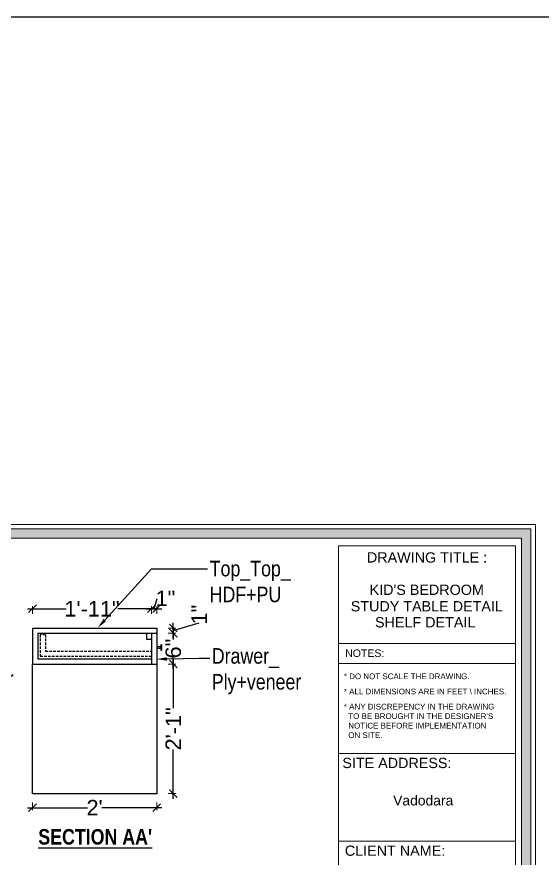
# Model space of a CAD drawing. Header units: millimetres. Extents: x 56222 to 3066687, y -650199 to -121287.
# Drawn here: x 136080.3 to 136182, y -182794.7 to -182632 of the extents above; entities that cross this region are included whole.
import ezdxf
from ezdxf import colors
from ezdxf.entities.mleader import LeaderData, LeaderLine
from ezdxf.enums import TextEntityAlignment as Align
from ezdxf.math import Vec2, Vec3

# ---------------------------------------------------------------- set-up
doc = ezdxf.new("R2010")
doc.units = ezdxf.units.MM
doc.header["$MEASUREMENT"] = 0
doc.header["$PDMODE"] = 35
doc.linetypes.add('DASHED2', pattern=[0.375, 0.25, -0.125])
doc.linetypes.add('DASHEDX2', pattern=[1.5, 1, -0.5])
doc.layers.get('Defpoints').update_dxf_attribs({"color": 220})
for name, color, linetype, lineweight in [('Dimension', 10, 'DASHEDX2', 20), ('FURNITURE', 32, 'Continuous', 9), ('Labelling', 1, 'Continuous', 25), ('NAME PLATE', 7, 'Continuous', 25), ('Text', 7, 'Continuous', 15), ('wall', 7, 'Continuous', 30), ('XX~SLAB ( BEAM )~ ( DIM )', 7, 'Continuous', 9)]:
    doc.layers.add(name, color=color, linetype=linetype, lineweight=lineweight)
doc.styles.add('Arial', font='arial.ttf')
doc.styles.add('style4', font='ARIALN.TTF')
doc.dimstyles.new('Archana', dxfattribs={"dimtxt": 3, "dimasz": 1.5, "dimexe": 0.5, "dimexo": 0.5, "dimgap": 0, "dimtad": 0, "dimzin": 0, "dimdsep": 46, "dimlunit": 4, "dimtxsty": 'Arial', "dimblk": 'OBLIQUE', "dimcen": 0, "dimdle": 1, "dimclrd": 1, "dimclre": 1, "dimclrt": 5, "dimadec": 0, "dimazin": 0, "dimtfac": 1, "dimtofl": 0, "dimtmove": 1, "dimatfit": 3, "dimfxl": 1, "dimfxlon": 1, "dimtolj": 1, "dimtzin": 0, "dimlwd": 25, "dimlwe": -1, "dimarcsym": 0})

# ---------------------------------------------------------------- blocks, each defined once
blk = doc.blocks.new('_Oblique')
at = {"layer": 'wall', "color": 0, "lineweight": -2}
blk.add_line((-0.5, -0.5), (0.5, 0.5), dxfattribs=at)
blk = doc.blocks.new('*D407')
at = {"layer": 'Defpoints', "color": 0, "lineweight": 30, "transparency": 16777216}
for p in [(136107.29, -182757.05), (136110.5, -182757.05), (136107.29, -182782.08)]:
    blk.add_point(p, dxfattribs=at)
at = {"layer": 'FURNITURE', "color": 1, "lineweight": 25, "transparency": 16777216}
for p, q in [((136110.5, -182756.05), (136110.5, -182765.55)), ((136110.5, -182783.08), (136110.5, -182773.58))]:
    blk.add_line(p, q, dxfattribs=at)
at = {"layer": 'FURNITURE', "color": 1, "transparency": 16777216}
for p, q in [((136109.5, -182757.05), (136111, -182757.05)), ((136109.5, -182782.08), (136111, -182782.08))]:
    blk.add_line(p, q, dxfattribs=at)
at = {"layer": 'FURNITURE', "color": 1, "lineweight": 25, "transparency": 16777216, "xscale": 1.5, "yscale": 1.5, "zscale": 1.5}
for p, rotation in [((136110.5, -182757.05), 90), ((136110.5, -182782.08), 270)]:
    blk.add_blockref('_Oblique', p, dxfattribs=dict(at, rotation=rotation))
at = {"layer": 'FURNITURE', "color": 5, "lineweight": 30, "transparency": 16777216, "insert": (136110.5, -182769.56), "char_height": 3, "attachment_point": 5, "rotation": 90, "style": 'Arial'}
blk.add_mtext('\\A1;2\'-1"', dxfattribs=at)
blk = doc.blocks.new('*D408')
at = {"layer": 'Defpoints', "color": 0, "lineweight": 30, "transparency": 16777216}
for p in [(136107.29, -182751.08), (136110.5, -182751.08), (136107.29, -182757.05)]:
    blk.add_point(p, dxfattribs=at)
at = {"layer": 'FURNITURE', "color": 1, "lineweight": 25, "transparency": 16777216}
for p, q in [((136110.5, -182750.08), (136110.5, -182752.33)), ((136110.5, -182758.05), (136110.5, -182755.8))]:
    blk.add_line(p, q, dxfattribs=at)
at = {"layer": 'FURNITURE', "color": 1, "transparency": 16777216}
for p, q in [((136109.5, -182751.08), (136111, -182751.08)), ((136109.5, -182757.05), (136111, -182757.05))]:
    blk.add_line(p, q, dxfattribs=at)
at = {"layer": 'FURNITURE', "color": 1, "lineweight": 25, "transparency": 16777216, "xscale": 1.5, "yscale": 1.5, "zscale": 1.5}
for p, rotation in [((136110.5, -182751.08), 90), ((136110.5, -182757.05), 270)]:
    blk.add_blockref('_Oblique', p, dxfattribs=dict(at, rotation=rotation))
at = {"layer": 'FURNITURE', "color": 5, "lineweight": 30, "transparency": 16777216, "insert": (136110.5, -182754.06), "char_height": 3, "attachment_point": 5, "rotation": 90, "style": 'Arial'}
blk.add_mtext('\\A1;6"', dxfattribs=at)
blk = doc.blocks.new('*D409')
at = {"layer": 'Defpoints', "color": 0, "lineweight": 30, "transparency": 16777216}
for p in [(136106.29, -182750.08), (136110.5, -182750.08), (136107.29, -182751.08)]:
    blk.add_point(p, dxfattribs=at)
at = {"layer": 'FURNITURE', "color": 1, "transparency": 16777216}
for p, q in [((136109.5, -182750.08), (136111, -182750.08)), ((136109.5, -182751.08), (136111, -182751.08))]:
    blk.add_line(p, q, dxfattribs=at)
at = {"layer": 'FURNITURE', "color": 1, "lineweight": 25, "transparency": 16777216}
for p, q in [((136110.5, -182752.08), (136110.5, -182749.08)), ((136110.5, -182750.58), (136115.52, -182749.08))]:
    blk.add_line(p, q, dxfattribs=at)
at = {"layer": 'FURNITURE', "color": 1, "lineweight": 25, "transparency": 16777216, "xscale": 1.5, "yscale": 1.5, "zscale": 1.5}
for p, rotation in [((136110.5, -182750.08), 90), ((136110.5, -182751.08), 270)]:
    blk.add_blockref('_Oblique', p, dxfattribs=dict(at, rotation=rotation))
at = {"layer": 'FURNITURE', "color": 5, "lineweight": 30, "transparency": 16777216, "insert": (136115.52, -182747.5), "char_height": 3, "attachment_point": 5, "rotation": 90, "style": 'Arial'}
blk.add_mtext('\\A1;1"', dxfattribs=at)
blk = doc.blocks.new('*D410')
at = {"layer": 'Defpoints', "color": 0, "lineweight": 30, "transparency": 16777216}
for p in [(136083.29, -182782.08), (136107.29, -182782.08), (136107.29, -182784.79)]:
    blk.add_point(p, dxfattribs=at)
at = {"layer": 'FURNITURE', "color": 1, "transparency": 16777216}
for p, q in [((136083.29, -182783.79), (136083.29, -182785.29)), ((136107.29, -182783.79), (136107.29, -182785.29))]:
    blk.add_line(p, q, dxfattribs=at)
at = {"layer": 'FURNITURE', "color": 1, "lineweight": 25, "transparency": 16777216}
for p, q in [((136082.29, -182784.79), (136093.89, -182784.79)), ((136108.29, -182784.79), (136096.7, -182784.79))]:
    blk.add_line(p, q, dxfattribs=at)
at = {"layer": 'FURNITURE', "color": 1, "lineweight": 25, "transparency": 16777216, "xscale": 1.5, "yscale": 1.5, "zscale": 1.5, "rotation": 180}
blk.add_blockref('_Oblique', (136083.29, -182784.79), dxfattribs=at)
at = {"layer": 'FURNITURE', "color": 1, "lineweight": 25, "transparency": 16777216, "xscale": 1.5, "yscale": 1.5, "zscale": 1.5}
blk.add_blockref('_Oblique', (136107.29, -182784.79), dxfattribs=at)
at = {"layer": 'FURNITURE', "color": 5, "lineweight": 30, "transparency": 16777216, "insert": (136095.29, -182784.79), "char_height": 3, "attachment_point": 5, "style": 'Arial'}
blk.add_mtext("\\A1;2'", dxfattribs=at)
blk = doc.blocks.new('*D411')
at = {"layer": 'Defpoints', "color": 0, "lineweight": 30, "transparency": 16777216}
for p in [(136106.29, -182746.36), (136083.29, -182750.08), (136106.29, -182750.08)]:
    blk.add_point(p, dxfattribs=at)
at = {"layer": 'FURNITURE', "color": 1, "lineweight": 25, "transparency": 16777216}
for p, q in [((136082.29, -182746.36), (136089.78, -182746.36)), ((136107.29, -182746.36), (136099.81, -182746.36))]:
    blk.add_line(p, q, dxfattribs=at)
at = {"layer": 'FURNITURE', "color": 1, "transparency": 16777216}
for p, q in [((136083.29, -182747.36), (136083.29, -182745.86)), ((136106.29, -182747.36), (136106.29, -182745.86))]:
    blk.add_line(p, q, dxfattribs=at)
at = {"layer": 'FURNITURE', "color": 1, "lineweight": 25, "transparency": 16777216, "xscale": 1.5, "yscale": 1.5, "zscale": 1.5, "rotation": 180}
blk.add_blockref('_Oblique', (136083.29, -182746.36), dxfattribs=at)
at = {"layer": 'FURNITURE', "color": 1, "lineweight": 25, "transparency": 16777216, "xscale": 1.5, "yscale": 1.5, "zscale": 1.5}
blk.add_blockref('_Oblique', (136106.29, -182746.36), dxfattribs=at)
at = {"layer": 'FURNITURE', "color": 5, "lineweight": 30, "transparency": 16777216, "insert": (136094.79, -182746.36), "char_height": 3, "attachment_point": 5, "style": 'Arial'}
blk.add_mtext('\\A1;1\'-11"', dxfattribs=at)
blk = doc.blocks.new('*D412')
at = {"layer": 'Defpoints', "color": 0, "lineweight": 30, "transparency": 16777216}
for p in [(136107.29, -182746.36), (136106.29, -182750.08), (136107.29, -182751.08)]:
    blk.add_point(p, dxfattribs=at)
at = {"layer": 'FURNITURE', "color": 1, "lineweight": 25, "transparency": 16777216}
for p, q in [((136106.79, -182746.36), (136107.4, -182744.35)), ((136105.29, -182746.36), (136108.29, -182746.36))]:
    blk.add_line(p, q, dxfattribs=at)
at = {"layer": 'FURNITURE', "color": 1, "transparency": 16777216}
for p, q in [((136106.29, -182747.36), (136106.29, -182745.86)), ((136107.29, -182747.36), (136107.29, -182745.86))]:
    blk.add_line(p, q, dxfattribs=at)
at = {"layer": 'FURNITURE', "color": 1, "lineweight": 25, "transparency": 16777216, "xscale": 1.5, "yscale": 1.5, "zscale": 1.5, "rotation": 180}
blk.add_blockref('_Oblique', (136106.29, -182746.36), dxfattribs=at)
at = {"layer": 'FURNITURE', "color": 1, "lineweight": 25, "transparency": 16777216, "xscale": 1.5, "yscale": 1.5, "zscale": 1.5}
blk.add_blockref('_Oblique', (136107.29, -182746.36), dxfattribs=at)
at = {"layer": 'FURNITURE', "color": 5, "lineweight": 30, "transparency": 16777216, "insert": (136108.98, -182744.35), "char_height": 3, "attachment_point": 5, "style": 'Arial'}
blk.add_mtext('\\A1;1"', dxfattribs=at)

msp = doc.modelspace()

# ---------------------------------------------------------------- hatches: boundary and pattern name
at = {"layer": 'Dimension', "linetype": 'Continuous', "true_color": 0xd39e00}
h = msp.add_hatch(color=42, dxfattribs=at)
h.paths.add_polyline_path([(135925.167, -182730.954), (135925.167, -182910.053), (136179.613, -182910.053), (136179.613, -182730.954)])
h.paths.add_polyline_path([(135926.953, -182732.74), (136177.827, -182732.74), (136177.827, -182908.267), (135926.953, -182908.267)], flags=16)

# ---------------------------------------------------------------- linework, layer by layer
at = {"layer": 'Dimension', "color": 42, "linetype": 'Continuous', "true_color": 0xd39e00}
for p, q in [((136176.618, -182753.102), (136142.428, -182753.102)), ((136176.618, -182756.954), (136142.428, -182756.954)), ((136176.618, -182774.33), (136142.428, -182774.33)), ((136176.618, -182791.277), (136142.428, -182791.277))]:
    msp.add_line(p, q, dxfattribs=at)
for points in [[(135924.274, -182730.061), (136180.506, -182730.061), (136180.506, -182910.946), (135924.274, -182910.946)], [(135925.167, -182730.954), (136179.613, -182730.954), (136179.613, -182910.053), (135925.167, -182910.053)], [(135926.953, -182732.74), (136177.827, -182732.74), (136177.827, -182908.267), (135926.953, -182908.267)]]:
    msp.add_lwpolyline(points, close=True, dxfattribs=at)
at = {"layer": 'Dimension', "color": 42, "linetype": 'ByBlock', "true_color": 0xd39e00}
msp.add_lwpolyline([(136142.428, -182906.797), (136142.428, -182734.21), (136176.618, -182734.21), (136176.618, -182906.797)], close=True, dxfattribs=at)
at = {"layer": 'FURNITURE', "lineweight": 30}
for p, q in [((136083.294, -182750.084), (136107.294, -182750.084)), ((136083.294, -182750.084), (136083.294, -182757.045)), ((136107.294, -182750.084), (136107.294, -182751.084)), ((136084.294, -182751.084), (136106.294, -182751.084)), ((136084.294, -182751.084), (136084.294, -182756.045)), ((136106.294, -182751.084), (136106.294, -182757.045)), ((136106.294, -182751.084), (136107.294, -182751.084)), ((136107.294, -182751.084), (136107.294, -182757.045)), ((136084.294, -182756.045), (136106.294, -182756.045)), ((136083.294, -182757.045), (136107.294, -182757.045))]:
    msp.add_line(p, q, dxfattribs=at)
at = {"layer": 'FURNITURE', "linetype": 'DASHED2', "lineweight": 25, "ltscale": 2}
for p, q in [((136084.794, -182751.385), (136084.794, -182755.545)), ((136085.794, -182751.385), (136084.794, -182751.385)), ((136085.794, -182751.385), (136085.794, -182754.545)), ((136085.794, -182754.545), (136106.294, -182754.545)), ((136084.794, -182755.545), (136106.294, -182755.545))]:
    msp.add_line(p, q, dxfattribs=at)
at = {"layer": 'FURNITURE', "lineweight": 30}
for points in [[(136105.355, -182751.084), (136106.294, -182751.084), (136106.294, -182752.324), (136105.355, -182752.324)], [(136108.261, -182753.306), (136108.065, -182753.306), (136108.065, -182754.385), (136108.261, -182754.385)], [(136108.065, -182753.717), (136107.294, -182753.717), (136107.294, -182753.987), (136108.065, -182753.987)], [(136083.294, -182757.045), (136107.294, -182757.045), (136107.294, -182782.084), (136083.294, -182782.084)]]:
    msp.add_lwpolyline(points, close=True, dxfattribs=at)
at = {"layer": 'XX~SLAB ( BEAM )~ ( DIM )', "color": 3, "lineweight": 30}
msp.add_lwpolyline([(134344.713, -182632.016), (137936.581, -182632.016), (137936.581, -183605.178), (134344.713, -183605.178)], close=True, dxfattribs=at)

# ---------------------------------------------------------------- texts
at = {"layer": 'Labelling', "color": 251, "true_color": 0x636466, "insert": (136095.415, -182790.438), "char_height": 3, "attachment_point": 5, "style": 'style4'}
msp.add_mtext_dynamic_manual_height_columns("{\\fArial Narrow|b1|i0|c0|p34;\\LSECTION AA'}", width=79.10806, gutter_width=1, heights=[0], dxfattribs=at)
at = {"layer": 'NAME PLATE', "style": 'Arial'}
for s, height, p in [('DRAWING TITLE : ', 1.98351, (136159.929, -182737.439)), ("KID'S BEDROOM", 1.98351, (136159.493, -182743.69)), ('STUDY TABLE DETAIL', 1.98351, (136159.502, -182746.868)), ('SHELF DETAIL', 1.98351, (136159.19, -182749.969)), ('NOTES:', 1.4574, (136147.5, -182755.671)), ('SITE ADDRESS:', 1.98351, (136153.72, -182777.14)), ('Vadodara', 1.9174, (136158.806, -182784.359)), ('CLIENT NAME:', 1.98351, (136153.358, -182794.087))]:
    msp.add_text(s, height=height, dxfattribs=at).set_placement(p, align=Align.CENTER)
at = {"layer": 'NAME PLATE', "char_height": 1.10227, "width": 42.58644, "attachment_point": 1, "style": 'Arial'}
for s, insert in [('* DO NOT SCALE THE DRAWING.', (136143.473, -182758.861)), ('* ALL DIMENSIONS ARE IN FEET \\\\ INCHES.', (136143.473, -182761.792)), ("* ANY DISCREPENCY IN THE DRAWING \\P  TO BE BROUGHT IN THE DESIGNER'S\\P  NOTICE BEFORE IMPLEMENTATION \\P  ON SITE.", (136143.473, -182764.723))]:
    msp.add_mtext(s, dxfattribs=dict(at, insert=insert))

# ---------------------------------------------------------------- dimensions: what is measured, and where the dimension line sits
at = {"layer": 'FURNITURE', "lineweight": 30}
for base, p1, p2, picture, middle in [((136107.294, -182746.358), (136106.294, -182750.084), (136107.294, -182751.084), '*D412', (136107.396, -182744.352)), ((136106.294, -182746.358), (136083.294, -182750.084), (136106.294, -182750.084), '*D411', (136094.794, -182746.358)), ((136107.294, -182784.788), (136083.294, -182782.084), (136107.294, -182782.084), '*D410', (136095.294, -182784.788))]:
    dim = msp.add_linear_dim(base=base, p1=p1, p2=p2, dimstyle='Archana', dxfattribs=at)
    dim.commit()
    dim.dimension.update_dxf_attribs({"geometry": picture, "text_midpoint": middle})
for base, p1, p2, picture, middle in [((136110.497, -182750.084), (136107.294, -182751.084), (136106.294, -182750.084), '*D409', (136115.515, -182749.078)), ((136110.497, -182751.084), (136107.294, -182757.045), (136107.294, -182751.084), '*D408', (136110.497, -182754.064)), ((136110.497, -182757.045), (136107.294, -182782.084), (136107.294, -182757.045), '*D407', (136110.497, -182769.564))]:
    dim = msp.add_linear_dim(base=base, p1=p1, p2=p2, angle=90, dimstyle='Archana', dxfattribs=at)
    dim.commit()
    dim.dimension.update_dxf_attribs({"geometry": picture, "text_midpoint": middle})

# ---------------------------------------------------------------- leaders
at = {"layer": 'Text', "color": 1, "lineweight": 0, "ltscale": 20}
ml = msp.add_multileader_mtext('Standard', dxfattribs=at)
ml.set_content('Top_Top_\\PHDF+PU', color=1, style='style4')
ml.set_leader_properties()
ml.build(insert=Vec2(0, 0))
ml.multileader.update_dxf_attribs({"dogleg_length": 2.025, "arrow_head_size": 2})
ctx = ml.context
ctx.base_point, ctx.char_height, ctx.arrow_head_size, ctx.landing_gap_size, ctx.plane_origin = Vec3(136117.137, -182738.623), 3, 2, 0.4, Vec3(136048.486, -182741.565)
notes = []
notes.append((ctx, [(0, (1, 1, 0), (136106.303, -182738.623), (1, 0), 10.834, [(0, [(136095.896, -182750.055)], 0, [])])]))
ctx.mtext.insert = Vec3(136117.537, -182737.098)
ml = msp.add_multileader_mtext('Standard', dxfattribs=at)
ml.set_content('Drawer_\\PPly+veneer', color=1, style='style4')
ml.set_leader_properties()
ml.build(insert=Vec2(0, 0))
ml.multileader.update_dxf_attribs({"dogleg_length": 2.025, "arrow_head_size": 2})
ctx = ml.context
ctx.base_point, ctx.char_height, ctx.arrow_head_size, ctx.landing_gap_size, ctx.plane_origin = Vec3(136061.972, -182755.317), 3, 2, 0.4, Vec3(135994.936, -182752.317)
notes.append((ctx, [(0, (1, 1, 0), (136059.947, -182755.317), (1, 0), 2.025, [(0, [(136042.347, -182755.506)], 0, [])])]))
ctx.mtext.insert = Vec3(136062.372, -182753.376)
ml = msp.add_multileader_mtext('Standard', dxfattribs=at)
ml.set_content('Drawer_\\PPly+veneer', color=1, style='style4')
ml.set_leader_properties()
ml.build(insert=Vec2(0, 0))
ml.multileader.update_dxf_attribs({"dogleg_length": 2.025, "arrow_head_size": 2})
ctx = ml.context
ctx.base_point, ctx.char_height, ctx.arrow_head_size, ctx.landing_gap_size, ctx.plane_origin = Vec3(136117.546, -182755.912), 3, 2, 0.4, Vec3(136048.486, -182752.912)
notes.append((ctx, [(0, (1, 1, 0), (136115.521, -182755.912), (1, 0), 2.025, [(0, [(136107.294, -182756.101)], 0, [])])]))
ctx.mtext.insert = Vec3(136117.946, -182753.971)
for ctx, leaders in notes:
    for number, flags, end, landing, length, lines in leaders:
        leader = LeaderData()
        leader.index, (leader.has_last_leader_line, leader.has_dogleg_vector, leader.attachment_direction) = number, flags
        leader.last_leader_point, leader.dogleg_vector, leader.dogleg_length = Vec3(end), Vec3(landing), length
        for number, points, colour, breaks in lines:
            line = LeaderLine()
            line.index, line.vertices, line.color, line.breaks = number, Vec3.list(points), colors.encode_raw_color(colour), breaks
            leader.lines.append(line)
        ctx.leaders.append(leader)

doc.saveas('drawing.dxf')
